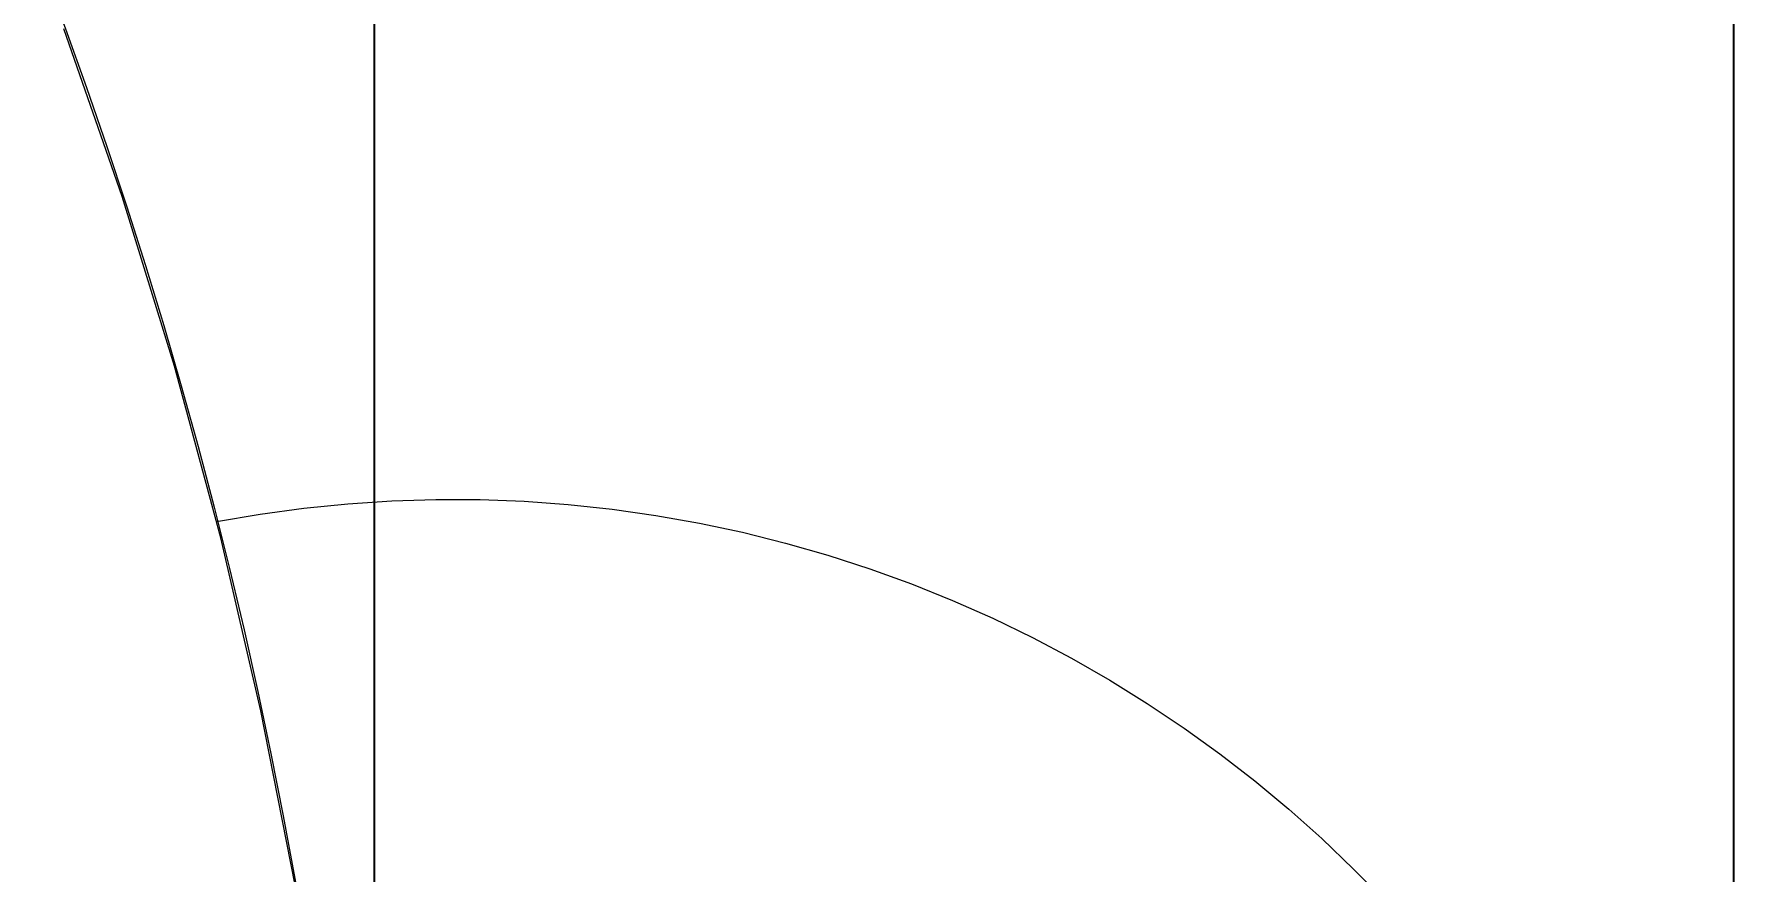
# Model space of a CAD drawing. Header units: inches. Extents: x -12 to 136, y -5 to 104.
# Drawn here: x 62.351 to 65.318, y 5.686 to 7.147 of the extents above; entities that cross this region are included whole.
import ezdxf

# ---------------------------------------------------------------- set-up
doc = ezdxf.new("R2010")
doc.units = ezdxf.units.IN
doc.layers.add('ZANO_R', color=7, linetype='Continuous', lineweight=0)
doc.layers.add('ZANO_W', color=1, linetype='Continuous', lineweight=0)
doc.styles.get("Standard").update_dxf_attribs({"font": 'ARIALUNI.TTF'})
doc.dimstyles.new('amerykanie', dxfattribs={"dimtxt": 50, "dimasz": 50, "dimexe": 0.5, "dimexo": 0.5, "dimgap": 1, "dimtad": 1, "dimdec": 0, "dimzin": 0, "dimlunit": 5, "dimtxsty": 'Standard', "dimcen": 0.09, "dimclrd": 1, "dimclre": 1, "dimclrt": 1, "dimazin": 0, "dimtfac": 1, "dimtdec": 0, "dimtmove": 0, "dimatfit": 3, "dimfxl": 1, "dimtzin": 0, "dimarcsym": 1})

# ---------------------------------------------------------------- blocks, each defined once
blk = doc.blocks.new('*D374')
at = {"layer": 'ZANO_W', "color": 1, "lineweight": -2}
for p, q in [((45.1797, 4.602), (45.1797, 14.347)), ((62.9454, 4.602), (62.9454, 14.347)), ((61.9454, 13.847), (46.1797, 13.847))]:
    blk.add_line(p, q, dxfattribs=at)
at = {"layer": 'ZANO_W', "color": 1}
for points in [[(46.1797, 14.0137), (46.1797, 13.6804), (45.1797, 13.847)], [(61.9454, 13.6804), (61.9454, 14.0137), (62.9454, 13.847)]]:
    blk.add_solid(points, dxfattribs=at)
at = {"layer": 'ZANO_W', "color": 1, "insert": (54.0626, 14.8661), "char_height": 1, "attachment_point": 5}
blk.add_mtext('17 3/4', dxfattribs=at)
blk = doc.blocks.new('*D375')
at = {"layer": 'ZANO_W', "color": 1, "lineweight": -2}
for p, q in [((42.8072, 4.6066), (42.8072, 16.9349)), ((65.318, 4.5973), (65.318, 16.9349)), ((64.318, 16.4349), (43.8072, 16.4349))]:
    blk.add_line(p, q, dxfattribs=at)
at = {"layer": 'ZANO_W', "color": 1}
for points in [[(43.8072, 16.6015), (43.8072, 16.2682), (42.8072, 16.4349)], [(64.318, 16.2682), (64.318, 16.6015), (65.318, 16.4349)]]:
    blk.add_solid(points, dxfattribs=at)
at = {"layer": 'ZANO_W', "color": 1, "insert": (54.0626, 17.4539), "char_height": 1, "attachment_point": 5}
blk.add_mtext('22 1/2', dxfattribs=at)

msp = doc.modelspace()

# ---------------------------------------------------------------- linework, layer by layer
at = {"layer": 'ZANO_R'}
for p, q in [((62.50518, 6.86381), (62.40373, 7.15656)), ((62.59636, 6.56769), (62.50518, 6.86381)), ((62.67716, 6.26858), (62.59636, 6.56769)), ((62.74594, 6.3099), (62.8223, 6.32026)), ((62.8223, 6.32026), (62.89897, 6.32798)), ((62.89897, 6.32798), (62.97586, 6.33305)), ((62.97586, 6.33305), (63.05288, 6.33546)), ((63.05288, 6.33546), (63.12994, 6.33522)), ((63.12994, 6.33522), (63.20694, 6.33231)), ((63.20694, 6.33231), (63.28379, 6.32676)), ((63.28379, 6.32676), (63.36041, 6.31855)), ((62.66999, 6.29692), (62.74594, 6.3099)), ((63.36041, 6.31855), (63.4367, 6.30771)), ((63.4367, 6.30771), (63.51258, 6.29424)), ((63.51258, 6.29424), (63.58794, 6.27817)), ((62.74748, 5.96683), (62.67716, 6.26858)), ((63.58794, 6.27817), (63.6627, 6.2595)), ((63.6627, 6.2595), (63.73677, 6.23827)), ((63.73677, 6.23827), (63.81007, 6.21449)), ((63.81007, 6.21449), (63.8825, 6.1882)), ((63.8825, 6.1882), (63.95399, 6.15943)), ((63.95399, 6.15943), (64.02444, 6.12821)), ((64.02444, 6.12821), (64.09377, 6.09458)), ((64.09377, 6.09458), (64.16189, 6.05858)), ((64.16189, 6.05858), (64.22874, 6.02024)), ((64.22874, 6.02024), (64.29422, 5.97963)), ((62.80724, 5.66281), (62.74748, 5.96683)), ((64.29422, 5.97963), (64.35827, 5.93678)), ((64.35827, 5.93678), (64.4208, 5.89175)), ((64.4208, 5.89175), (64.48174, 5.84458)), ((64.48174, 5.84458), (64.54101, 5.79535)), ((64.54101, 5.79535), (64.59855, 5.7441)), ((64.59855, 5.7441), (64.65429, 5.69089)), ((64.65429, 5.69089), (64.70816, 5.63579))]:
    msp.add_line(p, q, dxfattribs=at)
msp.add_circle((54.0626, 4.10196), 8.88285, dxfattribs=at)

# ---------------------------------------------------------------- dimensions: what is measured, and where the dimension line sits
at = {"layer": 'ZANO_W'}
for base, p1, p2, picture, middle in [((42.807179, 16.43485), (65.318034, 4.097328), (42.807179, 4.106597), '*D375', (54.062606, 17.45395)), ((45.17975, 13.84704), (62.94545, 4.10196), (45.17975, 4.10196), '*D374', (54.0626, 14.86614))]:
    dim = msp.add_linear_dim(base=base, p1=p1, p2=p2, dimstyle='amerykanie', override={"dimtxt": 1, "dimasz": 1, "dimgap": 0.5, "dimdec": 4, "dimaunit": 1, "dimadec": 1, "dimtdec": 4, "dimtmove": 1, "dimfrac": 2}, dxfattribs=at)
    dim.commit()
    dim.dimension.update_dxf_attribs({"geometry": picture, "text_midpoint": middle})

doc.saveas('drawing.dxf')
